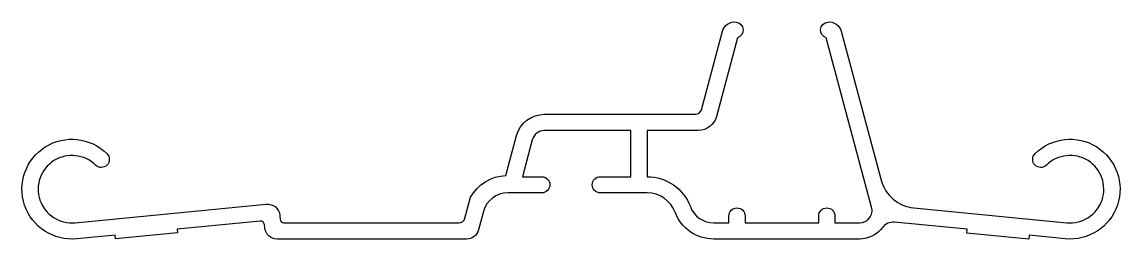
# Model space of a CAD drawing. Extents: x 188.1 to 276.1, y 253.5 to 270.9.
import ezdxf

# ---------------------------------------------------------------- set-up
doc = ezdxf.new("R2010")
doc.units = 0
doc.layers.add('ANA', color=220, linetype='CONTINUOUS')

msp = doc.modelspace()

# ---------------------------------------------------------------- linework, layer by layer
at = {"layer": 'ANA'}
msp.add_lwpolyline([(207.541, 254.653, 0.414348), (207.213, 254.923), (200.547, 254.277), (200.576, 253.978), (195.599, 253.497), (195.571, 253.796), (192.497, 253.499, -1.570794), (194.918, 260.331, -1), (194.006, 259.404, 1.570794), (192.372, 254.793), (207.686, 256.274, -0.414348), (208.777, 255.375), (208.809, 255.051, 0.386369), (209.107, 254.78), (223.131, 254.78, 0.339454), (223.614, 255.151), (224.062, 256.825, -0.261984), (226.899, 258.577), (227.756, 261.775, -0.339454), (229.978, 263.48), (242.084, 263.48, 0.339454), (242.567, 263.851), (244.253, 270.142, -0.374255), (245.342, 270.875, -0.806382), (245.456, 269.61), (243.764, 263.292, -0.339454), (242.315, 262.18), (238.212, 262.18), (238.212, 258.48, -0.312706), (241.677, 256.078, 0.312706), (243.55, 254.78), (244.762, 254.78), (244.762, 255.33, -1), (246.062, 255.33), (246.062, 254.78), (251.962, 254.78), (251.962, 255.33, -1), (253.262, 255.33), (253.262, 254.78), (255.238, 254.78, 0.493145), (256.204, 256.039), (252.568, 269.61, -0.806382), (252.682, 270.875, -0.374255), (253.771, 270.142), (256.974, 258.189, 0.312775), (259.583, 255.98), (271.852, 254.793, 1.570794), (270.218, 259.404, -1), (269.306, 260.331, -1.570794), (271.727, 253.499), (268.833, 253.779), (268.804, 253.48), (263.827, 253.961), (263.856, 254.26), (257.998, 254.827, 0.26486), (257.094, 254.422, -0.239213), (255.238, 253.48), (243.55, 253.48, -0.312706), (240.46, 255.622, 0.312706), (238.212, 257.18), (234.467, 257.18, -1), (234.467, 258.48), (236.912, 258.48), (236.912, 262.18), (229.978, 262.18, 0.339454), (229.012, 261.439), (228.219, 258.48), (229.767, 258.48, -1), (229.767, 257.18), (227.038, 257.18, 0.339454), (225.106, 255.698), (224.711, 254.221, -0.339454), (223.745, 253.48), (208.562, 253.48, -0.386369), (207.567, 254.384)], format="xyb", close=True, dxfattribs=at)

doc.saveas('drawing.dxf')
